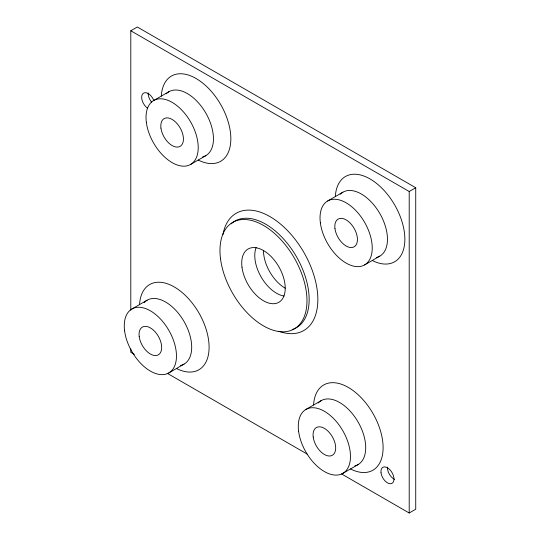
<?xml version="1.0" encoding="UTF-8"?>
<svg xmlns="http://www.w3.org/2000/svg" width="540" height="540" viewBox="0 0 540 540"><rect width="100%" height="100%" fill="white"/><g stroke="black" fill="none" stroke-linecap="round" stroke-linejoin="round"><path stroke-width="0.81" d="M130.795 310.176L130.795 30.767L137.315 27L415.733 187.745L415.733 509.233L409.205 513L341.429 473.864M153.664 100.521L168.885 91.733M190.573 164.457L205.801 155.669M131.909 308.988L147.137 300.193M327.672 200.981L342.9 192.193M130.795 30.767L409.205 191.511L415.733 187.745M168.824 372.924L184.052 364.129M364.588 264.917L379.809 256.129M305.924 409.448L321.145 400.66M342.832 473.384L358.061 464.596M134.433 354.362L130.795 352.256L130.795 348.894M167.231 373.295L307.172 454.086M409.205 191.511L409.205 513M161.311 96.086A49.214 28.418 60 0 1 196.776 78.921A49.214 28.418 60 0 1 230.837 137.916A49.214 28.418 60 0 1 198.241 160.049M166.212 93.805A36.916 21.31 60 0 1 205.801 113.042A36.916 21.31 60 0 1 202.669 156.944M335.327 196.553A49.214 28.418 60 0 1 370.791 179.381A49.214 28.418 60 0 1 404.851 238.383A49.214 28.418 60 0 1 372.249 260.51M340.227 194.272A36.916 21.31 60 0 1 380.005 213.84A36.916 21.31 60 0 1 376.238 257.512M313.571 405.02A49.214 28.418 60 0 1 349.036 387.848A49.214 28.418 60 0 1 383.096 446.85A49.214 28.418 60 0 1 350.501 468.976M318.161 403.063A36.916 21.31 60 0 1 357.871 421.639A36.916 21.31 60 0 1 354.929 465.871M285.228 288.212A30.76 17.759 60 0 1 263.473 250.533M394.571 479.399A9.227 5.326 60 0 1 387.484 467.127M151.72 102.29A9.227 5.326 60 0 1 148.217 92.894M147.609 108.257A9.227 5.326 60 0 1 142.601 93.987A9.227 5.326 60 0 1 153.657 100.123M139.563 304.553A49.214 28.418 60 0 1 175.028 287.388A49.214 28.418 60 0 1 209.088 346.383A49.214 28.418 60 0 1 176.486 368.516M144.153 302.603A36.916 21.31 60 0 1 184.052 321.509A36.916 21.31 60 0 1 180.475 365.519M222.946 234.657A67.676 39.069 60 0 1 272.923 218.417A67.676 39.069 60 0 1 317.763 296.089A67.676 39.069 60 0 1 278.714 331.25M231.188 223.844A61.52 35.519 60 0 1 296.413 256.635A61.52 35.519 60 0 1 292.201 329.515M284.128 296.035A30.76 17.759 60 0 1 261.144 277A30.76 17.759 60 0 1 256.142 247.57M146.347 122.357A36.916 21.31 60 0 0 188.568 165.389A36.916 21.31 60 0 0 181.44 109.721A36.916 21.31 60 0 0 146.347 122.357M160.947 128.102A15.998 9.234 60 0 0 179.246 146.745A15.998 9.234 60 0 0 176.162 122.621A15.998 9.234 60 0 0 160.947 128.102M320.355 222.824A36.916 21.31 60 0 0 362.583 265.849A36.916 21.31 60 0 0 355.455 210.181A36.916 21.31 60 0 0 320.355 222.824M334.962 228.562A15.998 9.234 60 0 0 353.261 247.205A15.998 9.234 60 0 0 350.17 223.088A15.998 9.234 60 0 0 334.962 228.562M298.607 431.291A36.916 21.31 60 0 0 340.828 474.316A36.916 21.31 60 0 0 333.7 418.649A36.916 21.31 60 0 0 298.607 431.291M313.207 437.029A15.998 9.234 60 0 0 331.506 455.672A15.998 9.234 60 0 0 328.421 431.555A15.998 9.234 60 0 0 313.207 437.029M124.592 330.824A36.916 21.31 60 0 0 166.82 373.849A36.916 21.31 60 0 0 159.692 318.188A36.916 21.31 60 0 0 124.592 330.824M139.198 336.569A15.998 9.234 60 0 0 157.498 355.212A15.998 9.234 60 0 0 154.406 331.088A15.998 9.234 60 0 0 139.198 336.569M220.516 258.768A61.52 35.519 60 0 0 290.891 330.48A61.52 35.519 60 0 0 279.011 237.701A61.52 35.519 60 0 0 220.516 258.768M241.994 267.212A30.76 17.759 60 0 0 277.182 303.068A30.76 17.759 60 0 0 271.242 256.675A30.76 17.759 60 0 0 241.994 267.212M381.011 472.79A9.227 5.326 60 0 0 391.568 483.55A9.227 5.326 60 0 0 389.786 469.631A9.227 5.326 60 0 0 381.011 472.79"/></g></svg>
